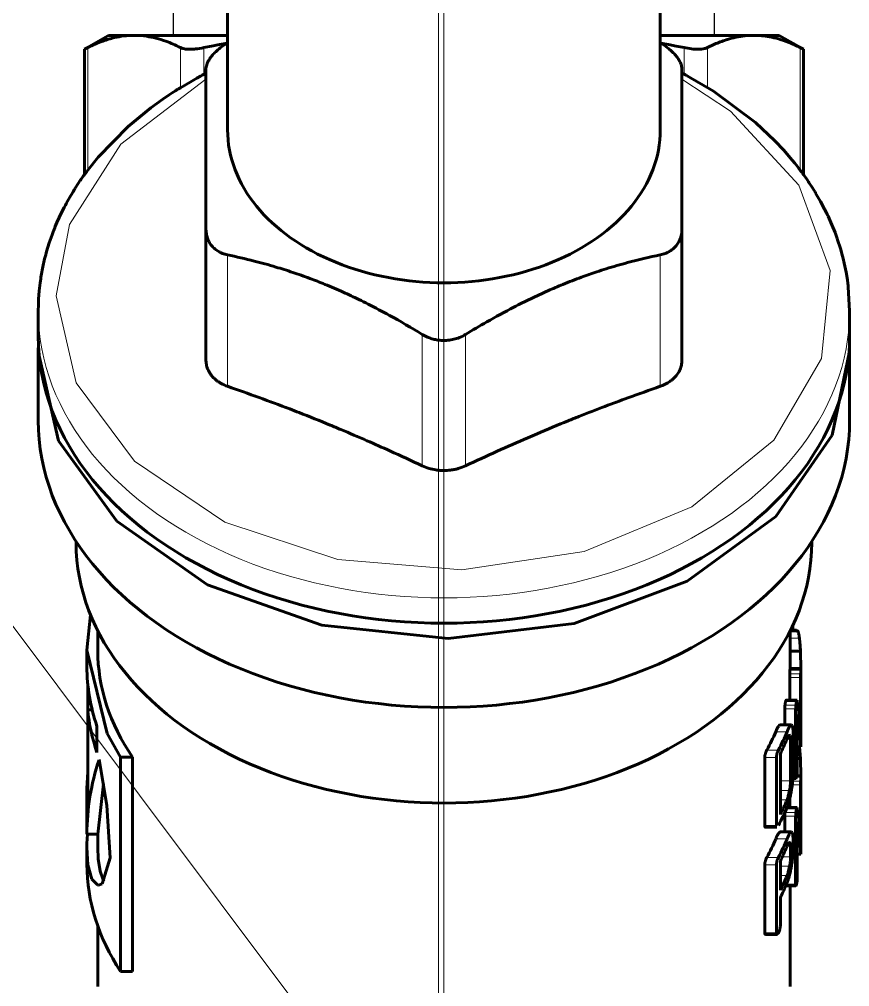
# Model space of a CAD drawing. Header units: millimetres. Extents: x -718 to 68664, y -49984 to -979.
# Drawn here: x 15924.1 to 16307.9, y -36809.4 to -36362.4 of the extents above; entities that cross this region are included whole.
import ezdxf

# ---------------------------------------------------------------- set-up
doc = ezdxf.new("R2010")
doc.units = ezdxf.units.MM
doc.linetypes.add('K5LT_BASIC', pattern=[0])
doc.linetypes.add('K5LT_THIN', pattern=[0])
doc.layers.add('Text', color=7, linetype='Continuous', lineweight=15)
doc.layers.add('ГВС (Т3)_20', color=10, linetype='Continuous', lineweight=25)
doc.layers.add('Системный слой (1)', color=7, linetype='Continuous', true_color=0xc26c6c6c)

# ---------------------------------------------------------------- blocks, each defined once
blk = doc.blocks.new('U441')
at = {"layer": 'Системный слой (1)', "color": 150, "linetype": 'K5LT_BASIC', "lineweight": 60, "true_color": 0x0080ff}
for p, q in [((446.819, 169.536), (446.808, 169.536)), ((447.094, 169.531), (446.819, 169.536)), ((447.232, 169.527), (447.094, 169.531)), ((447.301, 169.523), (447.232, 169.527)), ((447.335, 169.522), (447.301, 169.523)), ((447.352, 169.521), (447.335, 169.522)), ((447.741, 169.492), (447.352, 169.521)), ((448.107, 169.45), (447.741, 169.492)), ((448.289, 169.424), (448.107, 169.45)), ((448.381, 169.41), (448.289, 169.424)), ((448.426, 169.403), (448.381, 169.41)), ((448.449, 169.399), (448.426, 169.403)), ((448.844, 169.324), (448.449, 169.399)), ((449.214, 169.24), (448.844, 169.324)), ((449.398, 169.193), (449.214, 169.24)), ((449.489, 169.168), (449.398, 169.193)), ((449.535, 169.155), (449.489, 169.168)), ((449.558, 169.149), (449.535, 169.155)), ((449.955, 169.027), (449.558, 169.149)), ((450.327, 168.897), (449.955, 169.027)), ((450.512, 168.827), (450.327, 168.897)), ((450.604, 168.791), (450.512, 168.827)), ((450.65, 168.772), (450.604, 168.791)), ((450.673, 168.763), (450.65, 168.772)), ((450.887, 168.672), (450.673, 168.763)), ((451.351, 168.458), (450.887, 168.672)), ((451.581, 168.343), (451.351, 168.458)), ((451.695, 168.283), (451.581, 168.343)), ((451.752, 168.252), (451.695, 168.283)), ((451.78, 168.237), (451.752, 168.252)), ((451.795, 168.229), (451.78, 168.237)), ((452.142, 168.032), (451.795, 168.229)), ((452.314, 167.929), (452.142, 168.032)), ((452.4, 167.876), (452.314, 167.929)), ((452.443, 167.849), (452.4, 167.876)), ((452.464, 167.836), (452.443, 167.849)), ((452.475, 167.829), (452.464, 167.836)), ((452.69, 167.69), (452.475, 167.829)), ((452.812, 167.608), (452.69, 167.69)), ((452.822, 167.601), (452.812, 167.608)), ((452.875, 167.564), (452.822, 167.601)), ((452.899, 167.549), (452.875, 167.564)), ((452.944, 167.517), (452.899, 167.549)), ((453.029, 167.458), (452.944, 167.517)), ((453.071, 167.428), (453.029, 167.458)), ((453.092, 167.412), (453.071, 167.428)), ((453.102, 167.404), (453.092, 167.412)), ((453.108, 167.4), (453.102, 167.404)), ((453.115, 167.395), (453.108, 167.4)), ((453.146, 167.372), (453.115, 167.395)), ((453.166, 167.357), (453.146, 167.372)), ((453.18, 167.347), (453.166, 167.357)), ((453.189, 167.34), (453.18, 167.347)), ((453.206, 167.328), (453.189, 167.34)), ((453.213, 167.323), (453.206, 167.328)), ((453.228, 167.312), (453.213, 167.323)), ((453.257, 167.291), (453.228, 167.312)), ((453.315, 167.247), (453.257, 167.291)), ((453.913, 166.769), (453.315, 167.247)), ((455.334, 165.381), (453.913, 166.769)), ((456.193, 164.335), (455.334, 165.381)), ((456.597, 163.775), (456.193, 164.335)), ((456.792, 163.487), (456.597, 163.775)), ((456.888, 163.341), (456.792, 163.487)), ((456.936, 163.267), (456.888, 163.341)), ((456.984, 163.191), (456.936, 163.267)), ((456.996, 163.173), (456.984, 163.191)), ((457.004, 163.161), (456.996, 163.173)), ((457.02, 163.135), (457.004, 163.161)), ((457.027, 163.124), (457.02, 163.135)), ((457.041, 163.102), (457.027, 163.124)), ((457.069, 163.058), (457.041, 163.102)), ((457.124, 162.968), (457.069, 163.058)), ((457.38, 162.522), (457.124, 162.968)), ((457.561, 162.202), (457.38, 162.522)), ((457.653, 162.042), (457.561, 162.202)), ((457.698, 161.962), (457.653, 162.042)), ((457.721, 161.922), (457.698, 161.962)), ((457.733, 161.902), (457.721, 161.922)), ((457.738, 161.892), (457.733, 161.902)), ((457.741, 161.887), (457.738, 161.892)), ((457.743, 161.885), (457.741, 161.887)), ((457.752, 161.867), (457.743, 161.885)), ((457.759, 161.856), (457.752, 161.867)), ((457.763, 161.848), (457.759, 161.856)), ((457.765, 161.842), (457.763, 161.848)), ((457.767, 161.839), (457.765, 161.842)), ((457.768, 161.836), (457.767, 161.839)), ((457.769, 161.834), (457.768, 161.836)), ((457.77, 161.833), (457.769, 161.834)), ((457.772, 161.829), (457.77, 161.833)), ((457.775, 161.823), (457.772, 161.829)), ((457.781, 161.81), (457.775, 161.823)), ((457.795, 161.786), (457.781, 161.81)), ((457.579, 139.384), (457.668, 139.547)), ((457.668, 139.547), (457.674, 139.558)), ((457.674, 139.558), (457.687, 139.582)), ((457.687, 139.582), (457.712, 139.629)), ((457.712, 139.629), (457.744, 139.689)), ((457.744, 139.689), (457.752, 139.704)), ((457.752, 139.704), (457.756, 139.711)), ((457.756, 139.711), (457.758, 139.714)), ((457.758, 139.714), (457.76, 139.719)), ((457.76, 139.719), (457.762, 139.722)), ((457.762, 139.722), (457.764, 139.726)), ((457.764, 139.726), (457.767, 139.732)), ((457.767, 139.732), (457.772, 139.741)), ((457.772, 139.741), (457.779, 139.755)), ((457.779, 139.755), (457.79, 139.775)), ((457.79, 139.775), (457.795, 139.786)), ((457.073, 138.52), (457.579, 139.384)), ((455.513, 136.394), (456.956, 138.333)), ((456.956, 138.333), (457.073, 138.52)), ((454.67, 135.495), (455.513, 136.394)), ((454.229, 135.08), (454.67, 135.495)), ((453.778, 134.69), (454.229, 135.08)), ((453.474, 134.447), (453.633, 134.572)), ((453.633, 134.572), (453.778, 134.69)), ((452.938, 134.05), (453.079, 134.15)), ((453.079, 134.15), (453.113, 134.175)), ((453.113, 134.175), (453.119, 134.18)), ((453.119, 134.18), (453.132, 134.189)), ((453.132, 134.189), (453.157, 134.208)), ((453.157, 134.208), (453.176, 134.221)), ((453.176, 134.221), (453.198, 134.238)), ((453.198, 134.238), (453.23, 134.26)), ((453.23, 134.26), (453.252, 134.277)), ((453.252, 134.277), (453.285, 134.301)), ((453.285, 134.301), (453.335, 134.339)), ((453.335, 134.339), (453.354, 134.355)), ((453.354, 134.355), (453.394, 134.386)), ((453.394, 134.386), (453.474, 134.447)), ((452.304, 133.636), (452.367, 133.675)), ((452.367, 133.675), (452.493, 133.754)), ((452.493, 133.754), (452.743, 133.917)), ((452.743, 133.917), (452.777, 133.94)), ((452.777, 133.94), (452.844, 133.985)), ((452.844, 133.985), (452.938, 134.05)), ((451.515, 133.195), (451.866, 133.381)), ((451.866, 133.381), (452.256, 133.607)), ((452.256, 133.607), (452.272, 133.617)), ((452.272, 133.617), (452.304, 133.636)), ((450.429, 132.712), (450.783, 132.854)), ((450.783, 132.854), (451.182, 133.032)), ((451.182, 133.032), (451.204, 133.042)), ((451.204, 133.042), (451.249, 133.063)), ((451.249, 133.063), (451.338, 133.106)), ((451.338, 133.106), (451.515, 133.195)), ((449.074, 132.298), (449.164, 132.319)), ((449.164, 132.319), (449.343, 132.364)), ((449.343, 132.364), (449.699, 132.464)), ((449.699, 132.464), (450.095, 132.591)), ((450.095, 132.591), (450.117, 132.599)), ((450.117, 132.599), (450.162, 132.614)), ((450.162, 132.614), (450.251, 132.646)), ((450.251, 132.646), (450.429, 132.712)), ((446.808, 132.036), (447.913, 132.098)), ((447.913, 132.098), (447.935, 132.1)), ((447.935, 132.1), (447.979, 132.105)), ((447.979, 132.105), (448.068, 132.116)), ((448.068, 132.116), (448.246, 132.141)), ((448.246, 132.141), (448.599, 132.199)), ((448.599, 132.199), (449.007, 132.282)), ((449.007, 132.282), (449.029, 132.287)), ((449.029, 132.287), (449.074, 132.298))]:
    blk.add_line(p, q, dxfattribs=at)
blk = doc.blocks.new('U442')
at = {"layer": 'Системный слой (1)', "color": 7, "linetype": 'K5LT_THIN', "lineweight": 18}
for p, q in [((447.504, 168.709), (443.477, 167.78)), ((450.802, 168.092), (447.504, 168.709)), ((454.52, 165.712), (450.802, 168.092)), ((443.477, 167.78), (439.867, 165.089)), ((457.511, 161.786), (454.52, 165.712)), ((439.867, 165.089), (437.049, 160.915)), ((437.049, 160.915), (435.314, 155.691)), ((435.314, 155.691), (434.844, 149.958)), ((434.844, 149.958), (435.686, 144.311)), ((435.686, 144.311), (437.754, 139.336)), ((456.042, 137.539), (457.511, 139.786)), ((437.754, 139.336), (440.832, 135.547)), ((452.623, 134.389), (456.042, 137.539)), ((440.832, 135.547), (444.602, 133.338)), ((448.673, 132.938), (452.623, 134.389)), ((444.602, 133.338), (448.673, 132.938))]:
    blk.add_line(p, q, dxfattribs=at)
blk = doc.blocks.new('U451')
at = {"layer": 'Системный слой (1)', "color": 150, "linetype": 'K5LT_BASIC', "lineweight": 60, "true_color": 0x0080ff}
for p, q in [((459.05, 140.047), (459.12, 140.407)), ((459.12, 140.407), (459.184, 140.768)), ((458.976, 139.688), (459.05, 140.047))]:
    blk.add_line(p, q, dxfattribs=at)
blk = doc.blocks.new('U452')
at = {"layer": 'Системный слой (1)', "color": 150, "linetype": 'K5LT_BASIC', "lineweight": 60, "true_color": 0x0080ff}
for p, q in [((459.05, 161.524), (458.976, 161.883)), ((459.12, 161.164), (459.05, 161.524)), ((459.184, 160.803), (459.12, 161.164))]:
    blk.add_line(p, q, dxfattribs=at)
blk = doc.blocks.new('U453')
at = {"layer": 'Системный слой (1)', "color": 150, "linetype": 'K5LT_BASIC', "lineweight": 60, "true_color": 0x0080ff}
for p, q in [((415.582, 166.786), (418.386, 166.786)), ((431.133, 166.786), (432.026, 166.786))]:
    blk.add_line(p, q, dxfattribs=at)
blk = doc.blocks.new('U454')
at = {"layer": 'Системный слой (1)', "color": 150, "linetype": 'K5LT_BASIC', "lineweight": 60, "true_color": 0x0080ff}
for p, q in [((415.582, 134.786), (420.24, 134.786)), ((430.286, 134.786), (432.026, 134.786))]:
    blk.add_line(p, q, dxfattribs=at)
blk = doc.blocks.new('U455')
at = {"layer": 'Системный слой (1)', "color": 150, "linetype": 'K5LT_BASIC', "lineweight": 60, "true_color": 0x0080ff}
for p, q in [((444.927, 169.536), (440.804, 168.606)), ((445.28, 169.529), (444.927, 169.536)), ((440.804, 168.606), (437.09, 165.91)), ((437.09, 165.91), (434.153, 161.714)), ((434.153, 161.714), (432.284, 156.435)), ((432.284, 156.435), (431.669, 150.596)), ((431.669, 150.596), (432.368, 144.775)), ((432.368, 144.775), (434.312, 139.55)), ((434.312, 139.55), (437.309, 135.44)), ((437.309, 135.44), (441.06, 132.851)), ((441.06, 132.851), (444.927, 132.036)), ((444.927, 132.036), (445.28, 132.042))]:
    blk.add_line(p, q, dxfattribs=at)
blk = doc.blocks.new('U456')
at = {"layer": 'Системный слой (1)', "color": 150, "linetype": 'K5LT_BASIC', "lineweight": 60, "true_color": 0x0080ff}
for p, q in [((430.541, 134.294), (430.286, 134.291)), ((430.809, 134.3), (430.541, 134.294)), ((431.08, 134.309), (430.809, 134.3))]:
    blk.add_line(p, q, dxfattribs=at)
blk = doc.blocks.new('U457')
at = {"layer": 'Системный слой (1)', "color": 150, "linetype": 'K5LT_BASIC', "lineweight": 60, "true_color": 0x0080ff}
for p, q in [((420.249, 134.526), (420.24, 134.519)), ((420.24, 134.519), (420.24, 134.518)), ((420.24, 134.518), (420.241, 134.517)), ((420.241, 134.517), (420.242, 134.516)), ((420.277, 134.53), (420.249, 134.526)), ((420.317, 134.531), (420.277, 134.53))]:
    blk.add_line(p, q, dxfattribs=at)
blk = doc.blocks.new('U458')
at = {"layer": 'Системный слой (1)', "color": 150, "linetype": 'K5LT_BASIC', "lineweight": 60, "true_color": 0x0080ff}
for p, q in [((418.007, 135.408), (417.998, 135.393)), ((417.998, 135.393), (417.998, 135.391)), ((417.998, 135.391), (417.999, 135.388)), ((417.999, 135.388), (418, 135.386)), ((418.035, 135.416), (418.007, 135.408)), ((418.076, 135.419), (418.035, 135.416))]:
    blk.add_line(p, q, dxfattribs=at)
blk = doc.blocks.new('U459')
at = {"layer": 'Системный слой (1)', "color": 150, "linetype": 'K5LT_BASIC', "lineweight": 60, "true_color": 0x0080ff}
for p, q in [((427.365, 134.654), (427.541, 134.662)), ((427.541, 134.662), (427.649, 134.686)), ((427.649, 134.686), (427.682, 134.726)), ((427.682, 134.726), (427.682, 134.728))]:
    blk.add_line(p, q, dxfattribs=at)
blk = doc.blocks.new('U460')
at = {"layer": 'Системный слой (1)', "color": 150, "linetype": 'K5LT_BASIC', "lineweight": 60, "true_color": 0x0080ff}
for p, q in [((423.8, 134.456), (423.831, 134.459)), ((423.831, 134.459), (423.856, 134.463)), ((423.856, 134.463), (423.868, 134.468)), ((423.866, 134.471), (423.864, 134.472)), ((423.868, 134.469), (423.866, 134.471)), ((423.868, 134.468), (423.868, 134.469))]:
    blk.add_line(p, q, dxfattribs=at)
blk = doc.blocks.new('U461')
at = {"layer": 'Системный слой (1)', "color": 150, "linetype": 'K5LT_BASIC', "lineweight": 60, "true_color": 0x0080ff}
for p, q in [((427.023, 134.766), (427.122, 134.771)), ((427.122, 134.771), (427.181, 134.787)), ((427.181, 134.787), (427.199, 134.812)), ((427.199, 134.812), (427.199, 134.812))]:
    blk.add_line(p, q, dxfattribs=at)
blk = doc.blocks.new('U462')
at = {"layer": 'Системный слой (1)', "color": 150, "linetype": 'K5LT_BASIC', "lineweight": 60, "true_color": 0x0080ff}
for p, q in [((425.582, 134.294), (425.327, 134.291)), ((425.85, 134.3), (425.582, 134.294)), ((426.121, 134.309), (425.85, 134.3))]:
    blk.add_line(p, q, dxfattribs=at)
blk = doc.blocks.new('U463')
at = {"layer": 'Системный слой (1)', "color": 150, "linetype": 'K5LT_BASIC', "lineweight": 60, "true_color": 0x0080ff}
for p, q in [((426.316, 134.32), (426.121, 134.309)), ((426.498, 134.333), (426.316, 134.32)), ((426.661, 134.35), (426.498, 134.333))]:
    blk.add_line(p, q, dxfattribs=at)
blk = doc.blocks.new('U466')
at = {"layer": 'Системный слой (1)', "color": 150, "linetype": 'K5LT_BASIC', "lineweight": 60, "true_color": 0x0080ff}
for p, q in [((425.257, 134.288), (425.294, 134.288)), ((425.294, 134.288), (425.319, 134.289)), ((425.319, 134.289), (425.327, 134.289)), ((425.327, 134.289), (425.326, 134.29))]:
    blk.add_line(p, q, dxfattribs=at)
blk = doc.blocks.new('U467')
at = {"layer": 'Системный слой (1)', "color": 150, "linetype": 'K5LT_BASIC', "lineweight": 60, "true_color": 0x0080ff}
for p, q in [((422.655, 134.67), (422.698, 134.684)), ((422.698, 134.684), (422.724, 134.701)), ((422.724, 134.701), (422.732, 134.721)), ((422.732, 134.721), (422.732, 134.726))]:
    blk.add_line(p, q, dxfattribs=at)
blk = doc.blocks.new('U468')
at = {"layer": 'Системный слой (1)', "color": 150, "linetype": 'K5LT_BASIC', "lineweight": 60, "true_color": 0x0080ff}
for p, q in [((430.215, 134.288), (430.253, 134.288)), ((430.253, 134.288), (430.278, 134.289)), ((430.278, 134.289), (430.286, 134.289)), ((430.286, 134.289), (430.285, 134.29))]:
    blk.add_line(p, q, dxfattribs=at)
blk = doc.blocks.new('U469')
at = {"layer": 'Системный слой (1)', "color": 150, "linetype": 'K5LT_BASIC', "lineweight": 60, "true_color": 0x0080ff}
for p, q in [((432.041, 134.486), (432.029, 134.477)), ((432.049, 134.494), (432.041, 134.486)), ((432.051, 134.502), (432.049, 134.494))]:
    blk.add_line(p, q, dxfattribs=at)
blk = doc.blocks.new('U470')
at = {"layer": 'Системный слой (1)', "color": 150, "linetype": 'K5LT_BASIC', "lineweight": 60, "true_color": 0x0080ff}
for p, q in [((428.758, 134.456), (428.79, 134.459)), ((428.79, 134.459), (428.815, 134.463)), ((428.815, 134.463), (428.827, 134.468)), ((428.825, 134.471), (428.822, 134.472)), ((428.827, 134.469), (428.825, 134.471)), ((428.827, 134.468), (428.827, 134.469))]:
    blk.add_line(p, q, dxfattribs=at)
blk = doc.blocks.new('U471')
at = {"layer": 'Системный слой (1)', "color": 150, "linetype": 'K5LT_BASIC', "lineweight": 60, "true_color": 0x0080ff}
for p, q in [((421.214, 167.238), (420.556, 167.062)), ((422.006, 167.286), (421.214, 167.238)), ((422.204, 167.283), (422.006, 167.286)), ((422.411, 167.277), (422.204, 167.283)), ((422.625, 167.265), (422.411, 167.277)), ((420.282, 166.801), (420.275, 166.748)), ((420.275, 166.748), (420.339, 166.589)), ((420.556, 167.062), (420.282, 166.801)), ((420.339, 166.589), (421.53, 166.208)), ((421.53, 166.208), (423.956, 166.361)), ((423.956, 166.361), (426.071, 166.727))]:
    blk.add_line(p, q, dxfattribs=at)
blk = doc.blocks.new('U472')
at = {"layer": 'Системный слой (1)', "color": 150, "linetype": 'K5LT_BASIC', "lineweight": 60, "true_color": 0x0080ff}
for p, q in [((421.236, 167.286), (422.006, 167.286)), ((422.625, 167.286), (424.737, 167.286)), ((430.363, 167.286), (431.133, 167.286))]:
    blk.add_line(p, q, dxfattribs=at)
blk = doc.blocks.new('U473')
at = {"layer": 'Системный слой (1)', "color": 150, "linetype": 'K5LT_BASIC', "lineweight": 60, "true_color": 0x0080ff}
for p, q in [((431.133, 167.286), (427.274, 166.357)), ((432.765, 167.123), (431.133, 167.286)), ((427.274, 166.357), (426.185, 165.728))]:
    blk.add_line(p, q, dxfattribs=at)
blk = doc.blocks.new('U474')
at = {"layer": 'Системный слой (1)', "color": 150, "linetype": 'K5LT_BASIC', "lineweight": 60, "true_color": 0x0080ff}
for p, q in [((424.737, 167.286), (423.966, 167.25)), ((425.508, 167.25), (424.737, 167.286))]:
    blk.add_line(p, q, dxfattribs=at)
blk = doc.blocks.new('U475')
at = {"layer": 'Системный слой (1)', "color": 150, "linetype": 'K5LT_BASIC', "lineweight": 60, "true_color": 0x0080ff}
for p, q in [((421.485, 166.766), (420.916, 166.68)), ((422.006, 166.786), (421.485, 166.766)), ((420.521, 166.537), (420.448, 166.491)), ((420.916, 166.68), (420.521, 166.537))]:
    blk.add_line(p, q, dxfattribs=at)

msp = doc.modelspace()

# ---------------------------------------------------------------- linework, layer by layer
at = {"layer": 'Text'}
msp.add_line((16117.8, -35274.53), (16117.8, -38861.75), dxfattribs=at)
msp.add_lwpolyline([(16054.23, -36820.43), (15568.11, -36171.62)], dxfattribs=at)
at = {"layer": 'ГВС (Т3)_20', "lineweight": 18}
for p, q in [((16120.38, -35941), (16120.38, -37079.8)), ((15955.78, -36432.04), (15955.78, -36375.45)), ((15998.58, -36393.96), (15998.58, -36375.45)), ((16009.41, -36387.78), (16009.41, -36375.45)), ((16231.36, -36387.78), (16231.36, -36375.45)), ((16242.19, -36393.96), (16242.19, -36375.45)), ((16284.98, -36432.04), (16284.98, -36375.45)), ((16020.38, -36471.25), (16020.38, -36531.98)), ((16220.38, -36471.25), (16220.38, -36531.98)), ((16110.38, -36507.99), (16110.38, -36568.72)), ((16130.38, -36507.99), (16130.38, -36568.72)), ((16280.38, -36648.28), (16284.65, -36648.28)), ((16280.29, -36663.07), (16285.3, -36663.07)), ((16280.34, -36662.36), (16285.34, -36662.36)), ((16280.19, -36666.48), (16285.2, -36666.48)), ((16280.23, -36664.85), (16285.23, -36664.85)), ((16277.98, -36679.39), (16283.05, -36679.39)), ((16278.27, -36677.61), (16283.34, -36677.61)), ((16278.46, -36676.99), (16283.52, -36676.99)), ((16277.85, -36681.02), (16282.93, -36681.02)), ((16275.82, -36688.39), (16280.96, -36688.39)), ((16273.72, -36691.6), (16278.93, -36691.6)), ((16278.94, -36694.98), (16280.58, -36694.98)), ((16269.63, -36700.06), (16274.98, -36700.06)), ((16268.67, -36703.47), (16274.05, -36703.47)), ((16283.44, -36711.95), (16285.34, -36711.95)), ((16275.86, -36714.32), (16280.58, -36714.32)), ((16281.34, -36716.07), (16285.2, -36716.07)), ((16281.52, -36714.44), (16285.23, -36714.44)), ((16281.66, -36712.45), (16282.93, -36712.45)), ((16283.28, -36712.66), (16285.3, -36712.66)), ((16275.86, -36718.74), (16280.11, -36718.74)), ((16275.86, -36723.03), (16278.93, -36723.03)), ((16277.98, -36728.98), (16283.05, -36728.98)), ((16278.62, -36727.2), (16283.34, -36727.2)), ((16278.87, -36726.57), (16283.52, -36726.57)), ((16277.85, -36730.61), (16282.93, -36730.61)), ((16268.67, -36734.9), (16274.05, -36734.9)), ((16273.73, -36741.16), (16278.94, -36741.16)), ((16280.12, -36742.81), (16280.12, -36742.81)), ((16278.95, -36744.55), (16280.58, -36744.55)), ((16269.63, -36749.65), (16274.98, -36749.65)), ((16276.8, -36749.42), (16280.58, -36749.42)), ((16268.67, -36753.06), (16274.05, -36753.06)), ((16275.86, -36753.79), (16280.11, -36753.79)), ((16275.86, -36758.08), (16278.93, -36758.08)), ((16278.7, -36762.04), (16282.93, -36762.04)), ((16268.67, -36784.46), (16274.05, -36784.46))]:
    msp.add_line(p, q, dxfattribs=at)
at = {"layer": 'ГВС (Т3)_20'}
for p, q in [((15995.38, -36369.8), (15995.38, -36309.83)), ((16245.38, -36369.8), (16245.38, -36309.83))]:
    msp.add_line(p, q, dxfattribs=at)
at = {"layer": 'ГВС (Т3)_20', "lineweight": 60}
for p, q in [((16020.38, -36413.42), (16020.38, -36316.76)), ((16220.38, -36413.42), (16220.38, -36316.76)), ((15954.26, -36376.22), (15965.38, -36369.8)), ((15977.18, -36369.8), (15965.38, -36369.8)), ((16020.38, -36369.8), (15977.18, -36369.8)), ((16275.38, -36369.8), (16220.38, -36369.8)), ((16286.51, -36376.22), (16275.38, -36369.8)), ((15954.26, -36376.22), (15955.78, -36375.45)), ((15954.26, -36434.1), (15954.26, -36376.22)), ((16284.98, -36375.45), (16286.51, -36376.22)), ((16286.51, -36434.1), (16286.51, -36376.22)), ((16010.38, -36417.5), (16010.38, -36385.51)), ((16230.38, -36385.51), (16230.38, -36459)), ((16010.38, -36459), (16010.38, -36417.5)), ((16010.38, -36459), (16010.38, -36519.73)), ((16230.38, -36459), (16230.38, -36519.73)), ((15932.88, -36508.87), (15932.88, -36497.13)), ((16307.88, -36508.87), (16307.88, -36497.13)), ((15932.88, -36547.77), (15932.88, -36515.95)), ((16307.88, -36547.77), (16307.88, -36515.95)), ((15950.38, -36604.33), (15950.38, -36603.7)), ((16290.38, -36604.33), (16290.38, -36603.7)), ((16280.4, -36644.92), (16283.58, -36644.92)), ((16280.51, -36644.7), (16283.22, -36644.7)), ((16281.59, -36644.7), (16281.59, -36642.49)), ((16280.38, -36654.41), (16285.15, -36654.41)), ((16280.34, -36662.35), (16280.34, -36662.36)), ((16280.34, -36662.35), (16285.35, -36662.35)), ((16285.36, -36694.49), (16285.36, -36663.06)), ((16280.19, -36676.94), (16280.19, -36666.48)), ((16285.2, -36691.92), (16285.2, -36666.48)), ((15955.74, -36681.41), (15955.74, -36669.29)), ((16278.5, -36676.94), (16283.56, -36676.94)), ((15957.79, -36681.41), (15955.74, -36681.41)), ((15955.74, -36725.55), (15955.74, -36681.41)), ((16277.85, -36688.39), (16277.85, -36681.02)), ((16282.93, -36712.45), (16282.93, -36681.02)), ((16283.7, -36709.03), (16283.7, -36683.59)), ((15960.03, -36701.19), (15960.03, -36689.07)), ((16275.84, -36688.39), (16275.82, -36688.39)), ((16275.84, -36688.39), (16280.98, -36688.39)), ((16280.12, -36693.22), (16280.12, -36693.22)), ((16281.7, -36710.9), (16281.7, -36691.56)), ((16280.58, -36714.32), (16280.58, -36694.98)), ((16283.7, -36698.51), (16285.21, -36698.51)), ((16283.7, -36698.6), (16285.25, -36698.6)), ((16275.86, -36729.79), (16275.86, -36701.76)), ((15976.5, -36703.37), (15970.96, -36703.37)), ((15970.96, -36802.33), (15970.96, -36703.37)), ((15976.5, -36802.33), (15976.5, -36703.37)), ((16268.67, -36734.9), (16268.67, -36703.47)), ((16274.05, -36734.9), (16274.05, -36703.47)), ((16283.7, -36704), (16285.15, -36704)), ((16283.44, -36711.94), (16285.35, -36711.94)), ((15960.38, -36738.96), (15963, -36715.64)), ((16281.62, -36713.22), (16283.05, -36713.22)), ((16285.2, -36741.51), (16285.2, -36716.07)), ((16285.36, -36744.08), (16285.36, -36712.65)), ((16280.19, -36726.53), (16280.19, -36722.46)), ((16278.03, -36728.57), (16277.98, -36728.98)), ((16278.89, -36726.53), (16283.56, -36726.53)), ((16277.85, -36737.89), (16277.85, -36730.61)), ((16282.93, -36762.04), (16282.93, -36730.61)), ((16283.7, -36758.61), (16283.7, -36733.17)), ((15960.38, -36738.96), (15955.38, -36738.96)), ((15960.38, -36745.15), (15960.38, -36738.96)), ((16268.92, -36735.76), (16274.29, -36735.76)), ((16275.89, -36737.89), (16275.84, -36737.89)), ((16275.84, -36737.89), (16280.98, -36737.89)), ((16275.89, -36737.89), (16281.03, -36737.89)), ((16280.12, -36742.81), (16280.12, -36742.81)), ((16281.7, -36745.99), (16281.7, -36740.36)), ((16280.58, -36749.42), (16280.58, -36744.55)), ((16275.86, -36764.84), (16275.86, -36751.35)), ((16283.7, -36748.1), (16285.21, -36748.1)), ((16283.7, -36748.19), (16285.25, -36748.19)), ((16268.67, -36784.46), (16268.67, -36753.06)), ((16274.05, -36784.46), (16274.05, -36753.06)), ((16278.38, -36762.81), (16283.05, -36762.81)), ((16275.86, -36781.03), (16275.86, -36768.24)), ((16268.94, -36785.23), (16274.31, -36785.23)), ((15976.5, -36802.33), (15970.96, -36802.33))]:
    msp.add_line(p, q, dxfattribs=at)
for centre, major_axis, ratio, start_param, end_param in [((16120.38, -36413.42), (-100, 0), 0.707107, 0, 3.141593), ((16120.38, -36508.87), (-187.5, 0), 0.707107, 0, 3.141593), ((16120.38, -36547.77), (-187.5, 0), 0.707107, 0, 3.141593), ((16120.38, -36604.33), (-170, 0), 0.707107, 0, 3.141593), ((16120.38, -36653.88), (-160, 0), 0.707107, 0, 0.452658), ((16120.38, -36661.58), (-165, 0), 0.707107, 0, 0.237849), ((16120.38, -36698.92), (-165, 0), 0.900046, 3.188754, 3.285475), ((16120.38, -36673.7), (-165, 0), 0.707107, 0.066134, 0.237849), ((16120.38, -36705.53), (-165, 0), 0.933996, 3.187169, 3.284472), ((16120.38, -36659.29), (160, 0), 0.707107, -0.368687, -0.289622), ((16120.38, -36659.29), (165, 0), 0.707107, -0.357006, -0.280603), ((16120.38, -36662.7), (165, 0), 0.707107, -0.341412, -0.280593), ((16120.38, -36699.3), (-165, 0), 0.105763, 3.181619, 3.187169), ((16120.38, -36695.06), (165, 0), 0.537547, -0.040026, -0.033209), ((16120.38, -36738.96), (-165, 0), 0.809289, 6.022184, 6.283185), ((16120.38, -36690.72), (165, 0), 0.707107, -0.341412, -0.280593), ((16120.38, -36694.13), (165, 0), 0.707107, -0.357006, -0.280603), ((16120.38, -36748.51), (-165, 0), 0.900046, 3.188754, 3.285475), ((16120.38, -36755.12), (-165, 0), 0.933996, 3.187169, 3.284472), ((16120.38, -36801.97), (0, 294.87), 0.559575, -1.357845, -1.354416), ((16120.38, -36708.88), (160, 0), 0.707107, -0.368654, -0.289366), ((16120.38, -36708.88), (165, 0), 0.707107, -0.356974, -0.280356), ((16120.38, -36872.3), (0, 627.64), 0.262891, -1.358993, -1.357845), ((16120.38, -36712.28), (165, 0), 0.707107, -0.341412, -0.280593), ((16120.38, -36744.64), (165, 0), 0.537547, -0.040026, -0.033209), ((16120.38, -36748.89), (-165, 0), 0.105763, 3.181619, 3.187169), ((16120.38, -36752.85), (-165, 0), 0.707107, 0, 0.437972), ((16120.38, -36725.77), (165, 0), 0.707107, -0.341412, -0.280593), ((16120.38, -36729.18), (165, 0), 0.707107, -0.341412, -0.280622)]:
    msp.add_ellipse(centre, major_axis=major_axis, ratio=ratio, start_param=start_param, end_param=end_param, dxfattribs=at)
at = {"layer": 'ГВС (Т3)_20', "lineweight": 18}
msp.add_ellipse((16120.38, -36497.13), major_axis=(-187.5, 0), ratio=0.707107, start_param=0, end_param=3.141593, dxfattribs=at)
at = {"layer": 'ГВС (Т3)_20', "lineweight": 60}
for points, knots in [([(15977.18, -36369.8), (15975.63, -36369.8), (15972.6, -36369.98), (15967.78, -36370.82), (15962.19, -36372.47), (15958.1, -36374.26), (15955.78, -36375.45)], [0, 0, 0, 0, 1.507376, 2.95229, 4.709081, 7, 7, 7, 7]), ([(15998.58, -36375.45), (15996.35, -36374.3), (15992.58, -36372.64), (15987.36, -36371.03), (15982.47, -36370.05), (15979.11, -36369.8), (15977.18, -36369.8)], [0, 0, 0, 0, 2.216479, 3.731547, 5.118838, 7, 7, 7, 7]), ([(16284.98, -36375.45), (16283.24, -36374.55), (16279.92, -36373.04), (16275.18, -36371.41), (16271.01, -36370.44), (16267.13, -36369.9), (16263.35, -36369.74), (16259.41, -36369.95), (16255.42, -36370.58), (16250.97, -36371.72), (16246.55, -36373.34), (16243.49, -36374.78), (16242.19, -36375.45)], [0, 0, 0, 0, 1.613903, 3.045205, 4.329392, 5.402052, 6.558413, 7.750938, 8.966016, 10.18259, 11.795204, 13, 13, 13, 13]), ([(15998.58, -36375.45), (15998.96, -36375.64), (15999.99, -36376.01), (16001.8, -36376.23), (16003.8, -36376.22), (16006.12, -36376.05), (16008.07, -36375.73), (16009.41, -36375.45)], [0, 0, 0, 0, 1.519826, 3.515107, 4.610993, 5.766308, 8, 8, 8, 8]), ([(16020.38, -36373.27), (16019.41, -36373.86), (16017.63, -36375.05), (16015.43, -36376.85), (16013.76, -36378.51), (16012.54, -36379.99), (16011.6, -36381.41), (16010.95, -36382.73), (16010.49, -36384.13), (16010.38, -36385.02), (16010.38, -36385.51)], [0, 0, 0, 0, 1.81654, 3.427707, 4.810681, 6.085576, 7.189807, 8.437676, 9.519756, 11, 11, 11, 11]), ([(16230.38, -36385.51), (16230.38, -36385.04), (16230.26, -36384.04), (16229.71, -36382.43), (16228.79, -36380.77), (16227.51, -36379.07), (16225.99, -36377.47), (16223.97, -36375.7), (16222.08, -36374.33), (16220.72, -36373.47), (16220.38, -36373.27)], [0, 0, 0, 0, 1.434895, 2.863926, 4.343201, 5.71714, 7.189807, 8.437676, 10.374557, 11, 11, 11, 11]), ([(16231.36, -36375.45), (16232.54, -36375.7), (16234.93, -36376.1), (16237.61, -36376.27), (16239.53, -36376.17), (16240.98, -36375.93), (16241.8, -36375.65), (16242.19, -36375.45)], [0, 0, 0, 0, 1.977799, 4.119335, 5.247895, 6.419223, 8, 8, 8, 8]), ([(16010.38, -36459), (16010.38, -36459.79), (16010.5, -36461.33), (16011.02, -36463.37), (16011.85, -36465.29), (16012.99, -36467.02), (16014.58, -36468.62), (16016.3, -36469.79), (16018.25, -36470.69), (16019.59, -36471.08), (16020.38, -36471.25)], [0, 0, 0, 0, 1.434895, 2.863926, 4.011798, 5.499942, 6.942546, 8.437676, 9.519756, 11, 11, 11, 11]), ([(16220.38, -36471.25), (16221.16, -36471.09), (16222.65, -36470.65), (16224.56, -36469.73), (16226.28, -36468.53), (16227.75, -36467.06), (16228.86, -36465.39), (16229.59, -36463.77), (16230.14, -36461.95), (16230.36, -36460.33), (16230.38, -36459.22), (16230.38, -36459)], [0, 0, 0, 0, 1.56534, 3.124283, 4.376507, 5.999936, 7.573687, 8.672553, 9.772229, 11.567628, 12, 12, 12, 12]), ([(16110.38, -36507.99), (16105.37, -36504.93), (16097.08, -36500.1), (16087.22, -36494.9), (16080.1, -36491.37), (16073.42, -36488.25), (16065.88, -36485.01), (16058.07, -36481.96), (16050.5, -36479.28), (16041.9, -36476.56), (16031.84, -36473.78), (16024.43, -36472.08), (16020.38, -36471.25)], [0, 0, 0, 0, 2.214747, 3.631286, 4.26891, 5.285845, 6.49984, 7.501497, 8.633283, 9.74993, 11.210423, 13, 13, 13, 13]), ([(16220.38, -36471.25), (16215.37, -36472.28), (16207.08, -36474.23), (16197.22, -36477.07), (16190.1, -36479.36), (16183.42, -36481.69), (16175.88, -36484.61), (16168.07, -36487.93), (16160.5, -36491.43), (16151.07, -36496.14), (16141.02, -36501.64), (16133.62, -36506.02), (16130.38, -36507.99)], [0, 0, 0, 0, 2.214747, 3.631286, 4.26891, 5.285845, 6.49984, 7.501497, 8.633283, 9.74993, 11.570229, 13, 13, 13, 13]), ([(16110.38, -36507.99), (16111.16, -36508.46), (16112.61, -36509.21), (16114.83, -36510.03), (16116.93, -36510.53), (16119.17, -36510.82), (16121.62, -36510.83), (16124.27, -36510.48), (16127.05, -36509.69), (16129.06, -36508.77), (16130.17, -36508.12), (16130.38, -36507.99)], [0, 0, 0, 0, 1.56534, 2.813924, 4.04399, 5.248016, 6.63881, 8.217898, 9.772229, 11.567628, 12, 12, 12, 12]), ([(16020.38, -36531.98), (16019.31, -36531.61), (16017.85, -36530.95), (16016.04, -36529.83), (16014.54, -36528.69), (16013.23, -36527.35), (16012.18, -36525.92), (16011.41, -36524.54), (16010.74, -36522.8), (16010.43, -36521.13), (16010.38, -36520.04), (16010.38, -36519.73)], [0, 0, 0, 0, 2.127373, 3.072888, 4.25451, 5.999858, 7.049294, 8.149716, 9.52083, 11.287824, 12, 12, 12, 12]), ([(16230.38, -36519.73), (16230.38, -36520.36), (16230.27, -36521.7), (16229.79, -36523.51), (16228.95, -36525.36), (16227.95, -36526.86), (16226.72, -36528.2), (16225.46, -36529.31), (16223.74, -36530.5), (16221.97, -36531.39), (16220.74, -36531.85), (16220.38, -36531.98)], [0, 0, 0, 0, 1.418043, 3.072888, 4.25451, 5.999858, 7.049294, 8.149716, 9.52083, 11.287824, 12, 12, 12, 12]), ([(16110.38, -36568.72), (16105.39, -36566.38), (16096.87, -36562.44), (16084.34, -36556.87), (16075.14, -36552.93), (16064.66, -36548.58), (16056.77, -36545.41), (16045.82, -36541.17), (16034.8, -36537.05), (16025.24, -36533.66), (16020.38, -36531.98)], [0, 0, 0, 0, 1.832767, 3.127875, 4.59567, 5.201352, 6.963364, 7.491672, 9.215318, 11, 11, 11, 11]), ([(16220.38, -36531.98), (16215.39, -36533.71), (16206.87, -36536.73), (16194.34, -36541.4), (16185.14, -36544.97), (16174.66, -36549.16), (16166.77, -36552.45), (16155.82, -36557.15), (16144.8, -36562.03), (16135.24, -36566.44), (16130.38, -36568.72)], [0, 0, 0, 0, 1.832767, 3.127875, 4.59567, 5.201352, 6.963364, 7.491672, 9.215318, 11, 11, 11, 11]), ([(16130.38, -36568.72), (16129.31, -36569.22), (16127.68, -36569.83), (16125.32, -36570.42), (16123.1, -36570.79), (16120.79, -36570.93), (16118.52, -36570.85), (16116.2, -36570.58), (16113.41, -36569.96), (16111.38, -36569.19), (16110.38, -36568.72)], [0, 0, 0, 0, 1.950092, 2.816814, 3.899968, 5.49987, 6.461853, 7.470573, 9.192069, 11, 11, 11, 11]), ([(16283.58, -36644.92), (16283.63, -36644.92), (16283.7, -36644.94), (16283.84, -36645.06), (16284, -36645.31), (16284.17, -36645.78), (16284.3, -36646.26), (16284.46, -36646.98), (16284.58, -36647.72), (16284.65, -36648.28)], [0, 0, 0, 0, 1.306012, 1.950591, 4.069714, 5.5611, 6.483723, 7.614265, 10, 10, 10, 10]), ([(16284.65, -36648.28), (16284.68, -36648.48), (16284.73, -36648.89), (16284.81, -36649.62), (16284.89, -36650.41), (16285, -36651.71), (16285.08, -36653.02), (16285.13, -36654.1), (16285.15, -36654.41)], [0, 0, 0, 0, 1.102324, 2.115644, 3.675314, 4.771612, 7.795881, 9, 9, 9, 9]), ([(16280.29, -36663.07), (16280.29, -36663.16), (16280.28, -36663.36), (16280.27, -36663.69), (16280.25, -36664.03), (16280.24, -36664.4), (16280.23, -36664.68), (16280.23, -36664.85)], [0, 0, 0, 0, 1.425267, 3.306684, 4.629624, 5.844615, 8, 8, 8, 8]), ([(16280.34, -36662.36), (16280.34, -36662.38), (16280.33, -36662.44), (16280.32, -36662.56), (16280.31, -36662.73), (16280.3, -36662.91), (16280.29, -36663.07)], [0, 0, 0, 0, 2.348147, 3.403963, 4.330186, 7, 7, 7, 7]), ([(16285.3, -36663.07), (16285.29, -36663.18), (16285.28, -36663.41), (16285.26, -36663.84), (16285.25, -36664.33), (16285.24, -36664.69), (16285.23, -36664.85)], [0, 0, 0, 0, 1.60811, 3.222638, 5.196053, 7, 7, 7, 7]), ([(16285.34, -36662.36), (16285.34, -36662.38), (16285.33, -36662.44), (16285.32, -36662.56), (16285.31, -36662.73), (16285.3, -36662.91), (16285.3, -36663.07)], [0, 0, 0, 0, 2.348206, 3.404036, 4.33026, 7, 7, 7, 7]), ([(16280.23, -36664.85), (16280.22, -36664.99), (16280.22, -36665.2), (16280.21, -36665.5), (16280.2, -36665.94), (16280.19, -36666.28), (16280.19, -36666.48)], [0, 0, 0, 0, 1.645721, 2.474942, 3.596184, 7, 7, 7, 7]), ([(16285.23, -36664.85), (16285.23, -36664.99), (16285.22, -36665.2), (16285.21, -36665.5), (16285.2, -36665.94), (16285.2, -36666.28), (16285.2, -36666.48)], [0, 0, 0, 0, 1.645656, 2.47484, 3.596092, 7, 7, 7, 7]), ([(16277.98, -36679.39), (16277.96, -36679.53), (16277.93, -36679.82), (16277.89, -36680.24), (16277.86, -36680.66), (16277.85, -36680.91), (16277.85, -36681.02)], [0, 0, 0, 0, 1.667877, 3.371513, 5.150627, 7, 7, 7, 7]), ([(16278.27, -36677.61), (16278.25, -36677.69), (16278.21, -36677.89), (16278.15, -36678.21), (16278.09, -36678.54), (16278.04, -36678.92), (16278, -36679.2), (16277.98, -36679.39)], [0, 0, 0, 0, 1.414622, 3.277139, 4.554071, 5.728808, 8, 8, 8, 8]), ([(16278.46, -36676.99), (16278.43, -36677.06), (16278.37, -36677.23), (16278.3, -36677.48), (16278.27, -36677.61)], [0, 0, 0, 0, 2.769085, 5, 5, 5, 5]), ([(16283.05, -36679.39), (16283.04, -36679.53), (16283.01, -36679.82), (16282.97, -36680.24), (16282.94, -36680.66), (16282.93, -36680.91), (16282.93, -36681.02)], [0, 0, 0, 0, 1.667449, 3.37061, 5.149859, 7, 7, 7, 7]), ([(16283.34, -36677.61), (16283.31, -36677.71), (16283.27, -36677.94), (16283.19, -36678.36), (16283.12, -36678.86), (16283.07, -36679.22), (16283.05, -36679.39)], [0, 0, 0, 0, 1.584031, 3.177368, 5.13887, 7, 7, 7, 7]), ([(16283.52, -36676.99), (16283.49, -36677.06), (16283.43, -36677.23), (16283.37, -36677.48), (16283.34, -36677.61)], [0, 0, 0, 0, 2.770465, 5, 5, 5, 5]), ([(16275.82, -36688.39), (16275.71, -36688.39), (16275.53, -36688.47), (16275.22, -36688.76), (16274.96, -36689.12), (16274.6, -36689.7), (16274.2, -36690.49), (16273.86, -36691.26), (16273.72, -36691.6)], [0, 0, 0, 0, 1.882419, 3.073598, 4.404999, 5.340089, 7.484696, 9, 9, 9, 9]), ([(16280.96, -36688.39), (16280.87, -36688.39), (16280.7, -36688.46), (16280.43, -36688.71), (16280.16, -36689.06), (16279.78, -36689.7), (16279.37, -36690.55), (16279.05, -36691.31), (16278.93, -36691.6)], [0, 0, 0, 0, 1.709019, 2.849508, 4.159834, 5.405231, 7.699323, 9, 9, 9, 9]), ([(16280.12, -36693.22), (16280.05, -36693.22), (16279.93, -36693.26), (16279.74, -36693.45), (16279.57, -36693.69), (16279.35, -36694.06), (16279.15, -36694.49), (16278.99, -36694.86), (16278.93, -36695.01)], [0, 0, 0, 0, 2.058978, 3.234198, 4.821038, 5.966388, 7.827203, 9, 9, 9, 9]), ([(16285.29, -36698), (16285.3, -36697.87), (16285.31, -36697.59), (16285.32, -36697.18), (16285.33, -36696.72), (16285.34, -36696.42), (16285.34, -36696.21)], [0, 0, 0, 0, 1.931468, 3.789748, 4.835995, 7, 7, 7, 7]), ([(16285.34, -36696.21), (16285.35, -36696.04), (16285.35, -36695.78), (16285.35, -36695.43), (16285.35, -36695.18), (16285.36, -36694.95), (16285.36, -36694.72), (16285.36, -36694.57), (16285.36, -36694.49)], [0, 0, 0, 0, 2.566611, 3.7714, 5.150418, 6.365686, 7.416935, 9, 9, 9, 9]), ([(16269.63, -36700.06), (16269.54, -36700.23), (16269.39, -36700.53), (16269.22, -36700.92), (16269.11, -36701.19), (16269.01, -36701.45), (16268.93, -36701.74), (16268.85, -36702.04), (16268.78, -36702.32), (16268.73, -36702.61), (16268.68, -36703.02), (16268.67, -36703.29), (16268.67, -36703.47)], [0, 0, 0, 0, 2.50513, 3.982107, 4.616518, 5.503994, 6.724663, 7.479575, 8.494509, 9.538642, 10.536997, 13, 13, 13, 13]), ([(16274.98, -36700.06), (16274.88, -36700.25), (16274.71, -36700.6), (16274.52, -36701.05), (16274.39, -36701.42), (16274.29, -36701.77), (16274.19, -36702.17), (16274.13, -36702.52), (16274.07, -36702.97), (16274.05, -36703.27), (16274.05, -36703.47)], [0, 0, 0, 0, 2.374149, 3.900524, 4.382615, 5.680998, 6.851927, 7.775328, 8.69895, 11, 11, 11, 11]), ([(16280.97, -36718.64), (16281.1, -36717.87), (16281.26, -36716.81), (16281.41, -36715.51), (16281.51, -36714.62), (16281.59, -36713.71), (16281.64, -36712.82), (16281.69, -36711.87), (16281.7, -36711.25), (16281.7, -36710.9)], [0, 0, 0, 0, 2.726747, 3.68454, 4.687252, 5.973039, 7.160919, 8.251427, 10, 10, 10, 10]), ([(16283.34, -36712.45), (16283.37, -36712.31), (16283.43, -36712.01), (16283.52, -36711.44), (16283.58, -36711.01), (16283.61, -36710.75)], [0, 0, 0, 0, 1.91405, 3.58113, 6, 6, 6, 6]), ([(16283.61, -36710.75), (16283.63, -36710.53), (16283.66, -36710.2), (16283.68, -36709.8), (16283.7, -36709.43), (16283.7, -36709.18), (16283.7, -36709.03)], [0, 0, 0, 0, 2.380508, 3.521258, 4.647217, 7, 7, 7, 7]), ([(16285.34, -36711.95), (16285.34, -36711.97), (16285.33, -36712.02), (16285.32, -36712.15), (16285.31, -36712.32), (16285.3, -36712.5), (16285.3, -36712.66)], [0, 0, 0, 0, 2.348206, 3.404036, 4.33026, 7, 7, 7, 7]), ([(16280.11, -36718.74), (16280.2, -36718.28), (16280.33, -36717.49), (16280.46, -36716.44), (16280.53, -36715.62), (16280.57, -36714.92), (16280.58, -36714.51), (16280.58, -36714.32)], [0, 0, 0, 0, 2.284401, 3.867846, 5.316471, 6.72038, 8, 8, 8, 8]), ([(16283.08, -36713.21), (16283.11, -36713.15), (16283.15, -36713.05), (16283.2, -36712.91), (16283.24, -36712.81), (16283.27, -36712.7), (16283.3, -36712.59), (16283.32, -36712.51), (16283.34, -36712.45)], [0, 0, 0, 0, 2.934956, 4.254231, 5.629439, 6.780496, 7.706898, 9, 9, 9, 9]), ([(16285.23, -36714.44), (16285.23, -36714.58), (16285.22, -36714.79), (16285.21, -36715.09), (16285.2, -36715.53), (16285.2, -36715.86), (16285.2, -36716.07)], [0, 0, 0, 0, 1.645656, 2.47484, 3.596092, 7, 7, 7, 7]), ([(16285.3, -36712.66), (16285.29, -36712.77), (16285.28, -36713), (16285.26, -36713.43), (16285.25, -36713.92), (16285.24, -36714.27), (16285.23, -36714.44)], [0, 0, 0, 0, 1.60811, 3.222638, 5.196053, 7, 7, 7, 7]), ([(16278.93, -36726.44), (16279.11, -36725.98), (16279.43, -36725.13), (16279.82, -36723.88), (16280.21, -36722.44), (16280.6, -36720.73), (16280.86, -36719.31), (16280.97, -36718.64)], [0, 0, 0, 0, 1.797223, 3.126244, 4.112785, 6.182015, 8, 8, 8, 8]), ([(16278.93, -36723.03), (16279.04, -36722.76), (16279.25, -36722.19), (16279.55, -36721.21), (16279.85, -36720.06), (16280.02, -36719.21), (16280.11, -36718.74)], [0, 0, 0, 0, 1.696444, 3.284596, 4.948218, 7, 7, 7, 7]), ([(16277.98, -36728.98), (16277.96, -36729.12), (16277.93, -36729.4), (16277.89, -36729.83), (16277.86, -36730.25), (16277.85, -36730.49), (16277.85, -36730.61)], [0, 0, 0, 0, 1.667877, 3.371513, 5.150627, 7, 7, 7, 7]), ([(16283.05, -36728.98), (16283.04, -36729.12), (16283.01, -36729.4), (16282.97, -36729.83), (16282.94, -36730.25), (16282.93, -36730.49), (16282.93, -36730.61)], [0, 0, 0, 0, 1.667449, 3.37061, 5.149859, 7, 7, 7, 7]), ([(16283.34, -36727.2), (16283.31, -36727.3), (16283.27, -36727.53), (16283.19, -36727.95), (16283.12, -36728.44), (16283.07, -36728.8), (16283.05, -36728.98)], [0, 0, 0, 0, 1.584031, 3.177368, 5.13887, 7, 7, 7, 7]), ([(16283.52, -36726.57), (16283.49, -36726.65), (16283.43, -36726.82), (16283.37, -36727.07), (16283.34, -36727.2)], [0, 0, 0, 0, 2.770465, 5, 5, 5, 5]), ([(16268.67, -36734.9), (16268.67, -36735.07), (16268.68, -36735.31), (16268.73, -36735.56), (16268.79, -36735.69), (16268.85, -36735.75), (16268.9, -36735.76), (16268.92, -36735.76)], [0, 0, 0, 0, 2.902117, 4.482637, 5.94591, 7.116999, 8, 8, 8, 8]), ([(16275.84, -36737.89), (16275.76, -36737.9), (16275.61, -36737.95), (16275.39, -36738.14), (16275.18, -36738.37), (16274.96, -36738.68), (16274.67, -36739.15), (16274.27, -36739.93), (16273.92, -36740.71), (16273.73, -36741.16)], [0, 0, 0, 0, 1.605812, 2.647081, 3.791531, 4.786084, 5.801175, 7.76161, 10, 10, 10, 10]), ([(16280.98, -36737.89), (16280.89, -36737.9), (16280.72, -36737.98), (16280.44, -36738.25), (16280.17, -36738.61), (16279.79, -36739.25), (16279.38, -36740.1), (16279.06, -36740.88), (16278.94, -36741.16)], [0, 0, 0, 0, 1.721002, 2.869766, 4.18952, 5.376728, 7.727327, 9, 9, 9, 9]), ([(16280.12, -36742.81), (16280.05, -36742.81), (16279.93, -36742.85), (16279.74, -36743.04), (16279.57, -36743.28), (16279.35, -36743.65), (16279.15, -36744.08), (16278.99, -36744.45), (16278.93, -36744.59)], [0, 0, 0, 0, 2.058003, 3.232426, 4.817976, 5.962627, 7.823946, 9, 9, 9, 9]), ([(16280.58, -36744.55), (16280.58, -36744.37), (16280.57, -36743.98), (16280.53, -36743.56), (16280.48, -36743.27), (16280.42, -36743.07), (16280.31, -36742.86), (16280.2, -36742.81), (16280.12, -36742.81)], [0, 0, 0, 0, 1.448699, 3.277377, 4.287565, 5.175825, 6.607967, 9, 9, 9, 9]), ([(16280.98, -36753.7), (16281.1, -36752.94), (16281.26, -36751.9), (16281.41, -36750.61), (16281.5, -36749.73), (16281.58, -36748.82), (16281.64, -36747.93), (16281.69, -36746.97), (16281.7, -36746.35), (16281.7, -36745.99)], [0, 0, 0, 0, 2.698112, 3.648037, 4.644675, 5.926999, 7.116073, 8.212402, 10, 10, 10, 10]), ([(16285.29, -36747.59), (16285.3, -36747.46), (16285.31, -36747.18), (16285.32, -36746.77), (16285.33, -36746.31), (16285.34, -36746.01), (16285.34, -36745.8)], [0, 0, 0, 0, 1.931468, 3.789748, 4.835995, 7, 7, 7, 7]), ([(16285.34, -36745.8), (16285.35, -36745.63), (16285.35, -36745.37), (16285.35, -36745.02), (16285.35, -36744.77), (16285.36, -36744.54), (16285.36, -36744.3), (16285.36, -36744.16), (16285.36, -36744.08)], [0, 0, 0, 0, 2.566611, 3.7714, 5.150418, 6.365686, 7.416935, 9, 9, 9, 9]), ([(16269.63, -36749.65), (16269.54, -36749.82), (16269.39, -36750.12), (16269.22, -36750.51), (16269.11, -36750.78), (16269.01, -36751.04), (16268.93, -36751.32), (16268.85, -36751.63), (16268.78, -36751.91), (16268.73, -36752.2), (16268.68, -36752.6), (16268.67, -36752.88), (16268.67, -36753.06)], [0, 0, 0, 0, 2.505505, 3.98421, 4.619629, 5.508347, 6.733431, 7.485229, 8.499862, 9.543165, 10.540464, 13, 13, 13, 13]), ([(16274.98, -36749.65), (16274.88, -36749.84), (16274.71, -36750.19), (16274.53, -36750.64), (16274.39, -36751.01), (16274.29, -36751.35), (16274.19, -36751.76), (16274.13, -36752.11), (16274.07, -36752.56), (16274.05, -36752.86), (16274.05, -36753.06)], [0, 0, 0, 0, 2.376461, 3.904179, 4.386572, 5.68842, 6.856194, 7.77911, 8.701963, 11, 11, 11, 11]), ([(16280.11, -36753.79), (16280.19, -36753.38), (16280.28, -36752.81), (16280.38, -36752.11), (16280.44, -36751.63), (16280.5, -36751.13), (16280.54, -36750.52), (16280.57, -36749.95), (16280.58, -36749.57), (16280.58, -36749.42)], [0, 0, 0, 0, 2.57644, 3.484617, 4.438601, 5.668215, 6.832704, 8.679173, 10, 10, 10, 10]), ([(16278.93, -36761.49), (16279.12, -36761.03), (16279.44, -36760.17), (16279.83, -36758.9), (16280.22, -36757.46), (16280.61, -36755.76), (16280.87, -36754.35), (16280.98, -36753.7)], [0, 0, 0, 0, 1.821298, 3.163787, 4.156698, 6.226465, 8, 8, 8, 8]), ([(16278.93, -36758.08), (16279.04, -36757.81), (16279.25, -36757.24), (16279.55, -36756.27), (16279.85, -36755.12), (16280.02, -36754.26), (16280.11, -36753.79)], [0, 0, 0, 0, 1.693814, 3.279889, 4.942982, 7, 7, 7, 7]), ([(16283.34, -36762.04), (16283.37, -36761.9), (16283.43, -36761.6), (16283.52, -36761.03), (16283.58, -36760.59), (16283.61, -36760.34)], [0, 0, 0, 0, 1.91405, 3.58113, 6, 6, 6, 6]), ([(16283.61, -36760.34), (16283.63, -36760.12), (16283.66, -36759.79), (16283.68, -36759.39), (16283.7, -36759.02), (16283.7, -36758.77), (16283.7, -36758.61)], [0, 0, 0, 0, 2.380508, 3.521258, 4.647217, 7, 7, 7, 7]), ([(16283.08, -36762.8), (16283.11, -36762.73), (16283.15, -36762.64), (16283.2, -36762.5), (16283.24, -36762.4), (16283.27, -36762.29), (16283.3, -36762.18), (16283.32, -36762.1), (16283.34, -36762.04)], [0, 0, 0, 0, 2.934956, 4.254231, 5.629439, 6.780496, 7.706898, 9, 9, 9, 9]), ([(16274.98, -36784.46), (16275.05, -36784.31), (16275.17, -36784.07), (16275.33, -36783.68), (16275.48, -36783.27), (16275.57, -36782.94), (16275.63, -36782.75)], [0, 0, 0, 0, 2.241155, 3.448508, 4.97214, 7, 7, 7, 7]), ([(16275.63, -36782.75), (16275.67, -36782.58), (16275.73, -36782.33), (16275.79, -36781.94), (16275.85, -36781.51), (16275.86, -36781.2), (16275.86, -36781.03)], [0, 0, 0, 0, 1.892372, 2.762454, 4.420456, 7, 7, 7, 7]), ([(16268.67, -36784.46), (16268.67, -36784.56), (16268.68, -36784.72), (16268.71, -36784.93), (16268.75, -36785.08), (16268.82, -36785.2), (16268.89, -36785.23), (16268.94, -36785.23)], [0, 0, 0, 0, 1.772072, 3.031257, 4.551486, 5.924326, 8, 8, 8, 8]), ([(16274.38, -36785.21), (16274.45, -36785.15), (16274.56, -36785.03), (16274.71, -36784.86), (16274.81, -36784.72), (16274.89, -36784.6), (16274.95, -36784.52), (16274.98, -36784.46)], [0, 0, 0, 0, 2.615273, 4.778094, 5.923766, 6.796994, 8, 8, 8, 8])]:
    msp.add_open_spline(points, degree=3, knots=knots, dxfattribs=at)
msp.add_open_spline([(16278.5, -36676.94), (16278.49, -36676.94), (16278.48, -36676.95), (16278.46, -36676.99)], degree=3, dxfattribs=at)

# ---------------------------------------------------------------- block references
at = {"layer": 'ГВС (Т3)_20', "xscale": 10, "yscale": 10, "zscale": 10, "rotation": 90}
for name in ['U452', 'U451', 'U441', 'U442', 'U455', 'U473', 'U453', 'U454', 'U469', 'U472', 'U456', 'U468', 'U470', 'U459', 'U461', 'U463', 'U471', 'U462', 'U474', 'U466', 'U460', 'U467', 'U475', 'U457', 'U458']:
    msp.add_blockref(name, (17628.24, -40965.21), dxfattribs=at)

doc.saveas('drawing.dxf')
